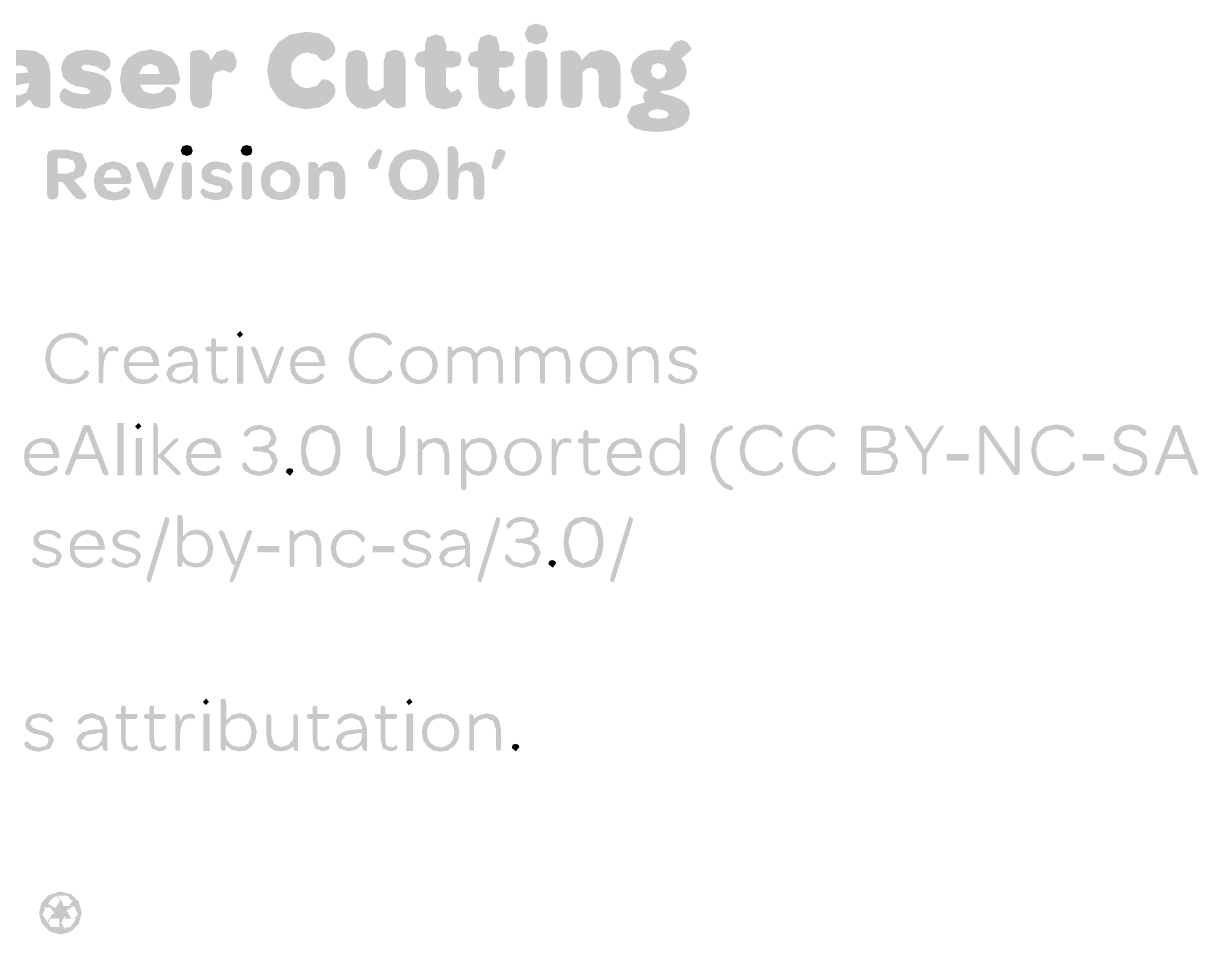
# Model space of a CAD drawing. Header units: millimetres. Extents: x 17 to 627, y 20 to 235.
# Drawn here: x 85.1 to 150.1, y 184.3 to 234.7 of the extents above; entities that cross this region are included whole.
import ezdxf

# ---------------------------------------------------------------- set-up
doc = ezdxf.new("R2010")
doc.units = ezdxf.units.MM
doc.layers.add('H', color=7, linetype='CONTINUOUS', lineweight=5)

msp = doc.modelspace()

# ---------------------------------------------------------------- hatches: boundary and pattern name
at = {"layer": 'H', "linetype": 'CONTINUOUS'}
for points in [[(113.489, 233.521), (113.012, 233.68), (112.818, 234.103), (113.012, 234.527), (113.453, 234.685), (113.965, 234.527), (114.124, 234.103), (113.965, 233.68), (113.489, 233.521), (113.489, 233.521)], [(100.736, 229.941), (99.854, 230.099), (99.201, 230.54), (98.743, 231.228), (98.584, 232.11), (98.743, 232.957), (99.201, 233.645), (99.854, 234.068), (100.753, 234.227), (101.494, 234.139), (102.006, 233.874), (102.27, 233.557), (102.376, 233.221), (102.235, 232.904), (102.006, 232.71), (101.759, 232.604), (101.635, 232.604), (101.318, 232.957), (100.806, 233.08), (100.471, 233.01), (100.171, 232.798), (99.96, 232.498), (99.907, 232.11), (99.96, 231.687), (100.171, 231.387), (100.471, 231.175), (100.806, 231.105), (101.335, 231.228), (101.635, 231.599), (101.759, 231.599), (102.023, 231.528), (102.27, 231.316), (102.376, 230.999), (102.288, 230.646), (102.006, 230.311), (101.494, 230.046), (100.736, 229.941), (100.736, 229.941)], [(107.227, 232.251), (106.892, 232.357), (106.751, 232.675), (106.751, 232.745), (106.892, 233.063), (107.227, 233.168), (107.315, 233.168), (107.315, 233.486), (107.438, 233.909), (107.862, 234.068), (107.968, 234.068), (108.338, 233.945), (108.497, 233.486), (108.497, 233.168), (108.867, 233.168), (109.238, 233.063), (109.343, 232.745), (109.22, 232.357), (108.85, 232.251), (108.479, 232.251), (108.479, 231.211), (108.744, 230.893), (108.955, 230.946), (109.114, 231.087), (109.238, 230.981), (109.326, 230.84), (109.379, 230.628), (109.114, 230.135), (108.426, 229.941), (107.915, 230.029), (107.58, 230.24), (107.386, 230.576), (107.315, 231.087), (107.315, 232.251), (107.227, 232.251)], [(110.155, 232.251), (109.82, 232.357), (109.679, 232.675), (109.679, 232.745), (109.82, 233.063), (110.155, 233.168), (110.243, 233.168), (110.243, 233.486), (110.367, 233.909), (110.79, 234.068), (110.896, 234.068), (111.266, 233.945), (111.425, 233.486), (111.425, 233.168), (111.795, 233.168), (112.166, 233.063), (112.272, 232.745), (112.148, 232.357), (111.778, 232.251), (111.407, 232.251), (111.407, 231.211), (111.672, 230.893), (111.883, 230.946), (112.042, 231.087), (112.166, 230.981), (112.254, 230.84), (112.307, 230.628), (112.042, 230.135), (111.354, 229.941), (110.843, 230.029), (110.508, 230.24), (110.314, 230.576), (110.243, 231.087), (110.243, 232.251), (110.155, 232.251)], [(91.775, 230.928), (92.251, 230.787), (92.728, 230.893), (93.028, 231.193), (93.098, 231.193), (93.31, 231.105), (93.504, 230.946), (93.574, 230.681), (93.504, 230.399), (93.239, 230.152), (92.198, 229.941), (91.458, 230.046), (90.911, 230.364), (90.558, 230.893), (90.452, 231.581), (90.558, 232.251), (90.911, 232.78), (91.458, 233.116), (92.128, 233.257), (92.781, 233.116), (93.31, 232.798), (93.627, 232.304), (93.768, 231.687), (93.768, 231.616), (93.715, 231.369), (93.521, 231.299), (91.546, 231.299), (91.511, 231.898), (92.657, 231.898), (92.516, 232.304), (92.128, 232.463), (91.705, 232.304), (91.511, 231.898), (91.546, 231.299), (91.775, 230.928), (91.775, 230.928)], [(95.479, 232.639), (95.779, 233.098), (96.255, 233.257), (96.732, 233.063), (96.908, 232.586), (96.855, 232.269), (96.732, 232.093), (96.591, 231.987), (96.52, 231.951), (96.326, 232.057), (96.097, 232.11), (95.673, 231.934), (95.532, 231.352), (95.532, 230.576), (95.373, 230.135), (95.003, 229.993), (94.88, 229.993), (94.474, 230.135), (94.315, 230.576), (94.315, 233.063), (94.456, 233.168), (94.791, 233.221), (95.003, 233.204), (95.197, 233.098), (95.373, 232.939), (95.479, 232.639), (95.479, 232.639)], [(120.915, 233.38), (121.162, 233.662), (121.479, 233.768), (121.744, 233.698), (121.92, 233.504), (122.026, 233.345), (122.061, 233.239), (121.497, 232.763), (121.708, 232.445), (121.797, 232.057), (121.691, 231.599), (121.391, 231.263), (120.915, 231.017), (120.315, 230.946), (120.227, 231.599), (120.544, 231.74), (120.685, 232.075), (120.544, 232.392), (120.227, 232.498), (119.909, 232.392), (119.803, 232.075), (119.909, 231.74), (120.227, 231.599), (120.315, 230.946), (120.368, 230.858), (120.527, 230.787), (120.756, 230.734), (121.073, 230.646), (121.391, 230.523), (121.691, 230.329), (121.902, 230.064), (121.973, 229.729), (121.867, 229.306), (121.532, 228.988), (120.968, 228.776), (120.227, 228.688), (119.433, 228.741), (118.904, 228.9), (118.586, 229.2), (118.48, 229.588), (118.745, 230.099), (119.468, 230.329), (119.786, 229.852), (119.645, 229.676), (119.786, 229.482), (120.227, 229.411), (120.685, 229.482), (120.809, 229.676), (120.632, 229.852), (120.174, 229.958), (119.786, 229.852), (119.468, 230.329), (119.362, 230.628), (119.433, 230.858), (119.627, 231.017), (118.939, 231.387), (118.692, 232.057), (118.798, 232.533), (119.151, 232.904), (119.627, 233.168), (120.227, 233.239), (120.544, 233.221), (120.809, 233.168), (120.915, 233.38)], [(84.914, 232.375), (84.649, 232.339), (84.473, 232.234), (84.367, 232.11), (84.279, 231.969), (84.155, 231.951), (83.891, 232.004), (83.591, 232.128), (83.467, 232.445), (83.573, 232.798), (83.838, 233.027), (84.314, 233.186), (85.002, 233.239), (85.743, 233.168), (86.219, 232.922), (86.501, 232.498), (86.607, 231.916), (86.607, 230.117), (86.448, 230.011), (86.131, 229.993), (85.707, 230.117), (85.443, 230.487), (85.266, 230.858), (85.425, 231.263), (85.425, 231.369), (85.266, 231.369), (84.702, 231.263), (84.526, 231.017), (84.596, 230.787), (84.861, 230.699), (85.266, 230.858), (85.443, 230.487), (85.019, 230.117), (84.384, 229.958), (83.961, 230.046), (83.644, 230.223), (83.432, 230.523), (83.361, 230.893), (83.467, 231.369), (83.802, 231.704), (84.42, 231.898), (85.284, 231.969), (85.39, 231.969), (85.266, 232.269), (84.914, 232.375), (84.914, 232.375)], [(88.512, 229.958), (87.877, 230.011), (87.454, 230.17), (87.189, 230.382), (87.101, 230.664), (87.154, 230.875), (87.26, 231.017), (87.365, 231.122), (87.842, 230.875), (88.424, 230.77), (88.724, 230.805), (88.829, 230.928), (88.671, 231.087), (88.3, 231.175), (87.948, 231.246), (87.612, 231.405), (87.313, 231.704), (87.189, 232.181), (87.295, 232.604), (87.559, 232.939), (88, 233.151), (88.583, 233.239), (89.165, 233.186), (89.588, 233.045), (89.853, 232.816), (89.941, 232.516), (89.888, 232.304), (89.782, 232.145), (89.641, 232.075), (89.588, 232.022), (89.165, 232.304), (88.671, 232.41), (88.406, 232.392), (88.3, 232.251), (88.459, 232.093), (88.847, 232.022), (89.2, 231.934), (89.57, 231.775), (89.888, 231.493), (89.994, 231.034), (89.905, 230.593), (89.623, 230.24), (88.512, 229.958), (88.512, 229.958)], [(105.075, 230.523), (104.669, 230.135), (104.034, 229.941), (103.54, 230.046), (103.188, 230.346), (102.976, 230.734), (102.923, 231.193), (102.923, 232.622), (103.082, 233.098), (103.487, 233.221), (103.593, 233.221), (103.981, 233.098), (104.14, 232.622), (104.14, 231.405), (104.246, 231.087), (104.563, 230.946), (104.828, 230.999), (105.04, 231.193), (105.04, 232.622), (105.181, 233.098), (105.569, 233.221), (105.71, 233.221), (106.098, 233.098), (106.257, 232.622), (106.257, 230.152), (106.204, 230.099), (106.098, 230.046), (105.974, 230.029), (105.78, 229.993), (105.569, 230.029), (105.392, 230.135), (105.198, 230.293), (105.075, 230.523), (105.075, 230.523)], [(113.012, 230.117), (112.871, 230.593), (112.871, 232.622), (113.012, 233.08), (113.4, 233.204), (113.542, 233.204), (113.93, 233.08), (114.088, 232.622), (114.088, 230.593), (113.93, 230.135), (113.559, 230.011), (113.436, 230.011), (113.012, 230.117), (113.012, 230.117)], [(115.976, 232.657), (116.399, 233.08), (117.034, 233.239), (117.546, 233.133), (117.881, 232.869), (118.092, 232.463), (118.145, 231.987), (118.145, 230.593), (117.987, 230.135), (117.598, 230.011), (117.493, 230.011), (117.087, 230.117), (116.928, 230.593), (116.928, 231.775), (116.822, 232.128), (116.505, 232.251), (116.24, 232.181), (116.029, 231.987), (116.029, 230.593), (115.905, 230.117), (115.499, 230.011), (115.376, 230.011), (114.97, 230.117), (114.812, 230.593), (114.812, 233.08), (114.97, 233.151), (115.288, 233.204), (115.499, 233.186), (115.711, 233.098), (115.87, 232.922), (115.976, 232.657), (115.976, 232.657)], [(88.635, 225.16), (88.547, 225.055), (88.441, 224.966), (88.265, 224.949), (88.053, 225.002), (87.859, 225.178), (87.277, 225.919), (87.048, 225.919), (87.013, 226.378), (87.489, 226.378), (87.895, 226.501), (88, 226.801), (87.859, 227.118), (87.489, 227.224), (87.013, 227.224), (87.013, 226.378), (87.048, 225.919), (87.048, 225.213), (86.96, 225.019), (86.748, 224.949), (86.678, 224.949), (86.483, 225.019), (86.413, 225.284), (86.413, 227.348), (86.483, 227.595), (86.748, 227.7), (87.542, 227.7), (88.371, 227.489), (88.635, 226.854), (88.441, 226.289), (87.912, 226.025), (88.635, 225.16)], [(94.156, 227.365), (93.909, 227.436), (93.804, 227.648), (93.909, 227.894), (94.156, 227.965), (94.386, 227.894), (94.474, 227.648), (94.386, 227.436), (94.156, 227.365), (94.156, 227.365)], [(97.455, 227.365), (97.226, 227.436), (97.12, 227.648), (97.226, 227.894), (97.455, 227.965), (97.702, 227.894), (97.772, 227.648), (97.702, 227.436), (97.455, 227.365), (97.455, 227.365)], [(104.211, 226.677), (104.158, 226.889), (104.193, 227.065), (104.299, 227.224), (104.634, 227.683), (104.74, 227.736), (104.846, 227.736), (104.934, 227.648), (104.934, 227.542), (104.74, 226.889), (104.722, 226.783), (104.669, 226.695), (104.581, 226.642), (104.475, 226.624), (104.405, 226.624), (104.211, 226.677), (104.211, 226.677)], [(106.68, 224.913), (106.68, 225.443), (107.033, 225.513), (107.262, 225.672), (107.421, 225.972), (107.474, 226.307), (107.421, 226.677), (107.262, 226.942), (107.033, 227.136), (106.68, 227.189), (106.363, 227.136), (106.133, 226.942), (105.974, 226.677), (105.922, 226.307), (105.974, 225.972), (106.133, 225.707), (106.363, 225.513), (106.68, 225.443), (106.68, 224.913), (106.133, 224.984), (105.675, 225.284), (105.392, 225.76), (105.287, 226.307), (105.392, 226.889), (105.675, 227.348), (106.133, 227.63), (106.68, 227.736), (107.262, 227.63), (107.721, 227.348), (108.003, 226.889), (108.109, 226.307), (108.003, 225.76), (107.721, 225.302), (107.262, 225.019), (106.68, 224.913), (106.68, 224.913)], [(109.414, 226.942), (109.837, 227.048), (110.173, 226.995), (110.419, 226.818), (110.543, 226.519), (110.596, 226.201), (110.596, 225.231), (110.525, 224.984), (110.331, 224.931), (110.067, 224.984), (109.996, 225.231), (109.996, 226.095), (109.89, 226.448), (109.626, 226.572), (109.273, 226.448), (109.167, 226.078), (109.167, 225.231), (109.097, 224.984), (108.903, 224.931), (108.832, 224.931), (108.638, 224.984), (108.567, 225.231), (108.567, 227.824), (108.638, 227.877), (108.797, 227.894), (108.938, 227.877), (109.044, 227.789), (109.114, 227.665), (109.167, 227.418), (109.167, 226.677), (109.414, 226.942), (109.414, 226.942)], [(111.196, 226.607), (111.09, 226.642), (111.002, 226.695), (111.002, 226.801), (111.196, 227.489), (111.213, 227.595), (111.266, 227.665), (111.354, 227.718), (111.478, 227.753), (111.725, 227.665), (111.778, 227.489), (111.637, 227.136), (111.301, 226.66), (111.196, 226.607), (111.196, 226.607)], [(89.747, 225.478), (90.135, 225.337), (90.505, 225.425), (90.717, 225.637), (90.858, 225.601), (90.964, 225.531), (91.017, 225.372), (90.964, 225.213), (90.77, 225.055), (90.488, 224.949), (90.117, 224.896), (89.658, 224.966), (89.288, 225.178), (89.076, 225.531), (89.006, 225.972), (89.076, 226.395), (89.288, 226.748), (89.641, 226.977), (90.082, 227.065), (90.488, 226.977), (90.823, 226.766), (91.034, 226.448), (91.087, 226.025), (91.07, 225.866), (90.964, 225.813), (89.535, 225.813), (89.535, 226.166), (90.54, 226.166), (90.399, 226.536), (90.064, 226.66), (89.711, 226.536), (89.535, 226.166), (89.535, 225.813), (89.747, 225.478), (89.747, 225.478)], [(92.375, 225.496), (92.816, 226.73), (92.957, 226.977), (93.133, 227.048), (93.274, 227.03), (93.38, 226.977), (93.451, 226.924), (92.71, 225.09), (92.587, 224.966), (92.393, 224.931), (92.181, 224.966), (92.057, 225.09), (91.317, 226.871), (91.387, 226.977), (91.493, 227.03), (91.634, 227.048), (91.81, 226.977), (91.969, 226.73), (92.375, 225.496)], [(93.909, 224.984), (93.857, 225.213), (93.857, 226.748), (93.909, 226.96), (94.121, 227.048), (94.368, 226.96), (94.439, 226.748), (94.439, 225.213), (94.368, 225.002), (94.174, 224.931), (93.909, 224.984), (93.909, 224.984)], [(95.762, 224.896), (95.109, 225.055), (94.897, 225.337), (94.915, 225.443), (94.968, 225.531), (95.021, 225.584), (95.338, 225.39), (95.744, 225.319), (96.008, 225.372), (96.114, 225.531), (96.079, 225.601), (96.008, 225.69), (95.85, 225.707), (95.656, 225.76), (95.426, 225.813), (95.179, 225.919), (95.003, 226.113), (94.95, 226.395), (95.003, 226.66), (95.179, 226.871), (95.444, 227.013), (95.797, 227.065), (96.432, 226.924), (96.643, 226.607), (96.608, 226.501), (96.538, 226.43), (96.485, 226.378), (96.185, 226.554), (95.85, 226.642), (95.585, 226.589), (95.479, 226.43), (95.532, 226.342), (95.603, 226.289), (95.744, 226.236), (95.92, 226.219), (96.167, 226.131), (96.432, 226.025), (96.608, 225.866), (96.696, 225.584), (96.449, 225.072), (95.762, 224.896), (95.762, 224.896)], [(97.226, 224.984), (97.173, 225.213), (97.173, 226.748), (97.226, 226.96), (97.437, 227.048), (97.667, 226.96), (97.755, 226.748), (97.755, 225.213), (97.667, 225.002), (97.49, 224.931), (97.226, 224.984), (97.226, 224.984)], [(99.307, 224.913), (99.307, 225.354), (99.554, 225.407), (99.73, 225.548), (99.871, 225.725), (99.889, 225.989), (99.871, 226.236), (99.73, 226.413), (99.554, 226.554), (99.307, 226.607), (99.095, 226.554), (98.919, 226.413), (98.778, 226.236), (98.76, 225.989), (98.778, 225.725), (98.919, 225.548), (99.095, 225.407), (99.307, 225.354), (99.307, 224.913), (98.866, 224.984), (98.513, 225.196), (98.302, 225.548), (98.231, 225.989), (98.302, 226.413), (98.513, 226.766), (98.884, 226.995), (99.342, 227.083), (99.783, 226.995), (100.136, 226.766), (100.348, 226.413), (100.418, 225.989), (100.348, 225.548), (100.136, 225.196), (99.766, 224.984), (99.307, 224.913), (99.307, 224.913)], [(101.441, 226.695), (101.741, 226.96), (102.129, 227.065), (102.482, 227.013), (102.711, 226.818), (102.852, 226.554), (102.905, 226.219), (102.905, 225.213), (102.817, 225.002), (102.641, 224.949), (102.376, 225.002), (102.288, 225.213), (102.288, 226.131), (102.217, 226.448), (101.918, 226.554), (101.653, 226.501), (101.477, 226.289), (101.477, 225.213), (101.388, 225.002), (101.212, 224.949), (101.124, 224.949), (100.947, 225.002), (100.859, 225.213), (100.859, 226.977), (100.947, 227.013), (101.106, 227.03), (101.212, 227.03), (101.318, 226.977), (101.388, 226.871), (101.441, 226.695), (101.441, 226.695)], [(97.067, 217.311), (96.908, 217.488), (97.102, 217.682), (97.261, 217.488), (97.067, 217.311), (97.067, 217.311)], [(87.648, 214.736), (87.118, 214.842), (86.678, 215.124), (86.413, 215.583), (86.307, 216.165), (86.413, 216.747), (86.695, 217.188), (87.118, 217.488), (87.683, 217.593), (88.106, 217.54), (88.441, 217.382), (88.635, 217.188), (88.706, 217.029), (88.688, 216.958), (88.6, 216.905), (88.53, 216.87), (88.371, 217.064), (88.159, 217.223), (87.912, 217.293), (87.683, 217.329), (87.224, 217.241), (86.907, 217.011), (86.678, 216.641), (86.589, 216.165), (86.678, 215.688), (86.907, 215.318), (87.26, 215.071), (87.683, 215), (87.965, 215.018), (88.23, 215.124), (88.424, 215.318), (88.547, 215.53), (88.653, 215.494), (88.706, 215.441), (88.741, 215.371), (88.688, 215.177), (88.477, 215), (88.124, 214.806), (87.648, 214.736), (87.648, 214.736)], [(95.285, 216.553), (95.197, 216.606), (95.179, 216.676), (95.197, 216.782), (95.285, 216.817), (95.497, 216.817), (95.497, 217.152), (95.515, 217.258), (95.603, 217.293), (95.726, 217.258), (95.762, 217.152), (95.762, 216.817), (96.291, 216.817), (96.397, 216.782), (96.414, 216.711), (96.397, 216.606), (96.291, 216.553), (95.762, 216.553), (95.762, 215.406), (95.814, 215.089), (96.044, 214.983), (96.238, 215.018), (96.361, 215.124), (96.449, 214.983), (96.344, 214.824), (96.044, 214.753), (95.62, 214.912), (95.497, 215.388), (95.497, 216.553), (95.285, 216.553)], [(104.44, 214.736), (103.911, 214.842), (103.452, 215.124), (103.188, 215.583), (103.082, 216.165), (103.188, 216.747), (103.487, 217.188), (103.911, 217.488), (104.458, 217.593), (104.881, 217.54), (105.234, 217.382), (105.41, 217.188), (105.498, 217.029), (105.463, 216.958), (105.392, 216.905), (105.304, 216.87), (105.145, 217.064), (104.934, 217.223), (104.704, 217.293), (104.458, 217.329), (104.017, 217.241), (103.699, 217.011), (103.452, 216.641), (103.382, 216.165), (103.452, 215.688), (103.699, 215.318), (104.034, 215.071), (104.458, 215), (104.757, 215.018), (105.022, 215.124), (105.198, 215.318), (105.339, 215.53), (105.445, 215.494), (105.498, 215.441), (105.516, 215.371), (105.463, 215.177), (105.251, 215), (104.916, 214.806), (104.44, 214.736), (104.44, 214.736)], [(90.064, 216.853), (90.311, 216.8), (90.382, 216.658), (90.329, 216.535), (90.205, 216.588), (90.047, 216.588), (89.835, 216.535), (89.676, 216.341), (89.588, 216.059), (89.535, 215.706), (89.535, 214.912), (89.517, 214.806), (89.429, 214.789), (89.306, 214.806), (89.27, 214.912), (89.27, 216.8), (89.376, 216.817), (89.482, 216.764), (89.535, 216.553), (89.535, 216.429), (89.747, 216.747), (90.064, 216.853), (90.064, 216.853)], [(91.017, 215.424), (91.175, 215.212), (91.405, 215.053), (91.705, 215), (91.969, 215.018), (92.146, 215.106), (92.287, 215.212), (92.393, 215.336), (92.463, 215.318), (92.516, 215.265), (92.551, 215.177), (92.498, 215.053), (92.34, 214.912), (92.075, 214.789), (91.705, 214.736), (91.281, 214.806), (90.964, 215.018), (90.717, 215.371), (90.664, 215.794), (90.717, 216.218), (90.928, 216.553), (91.281, 216.764), (91.669, 216.853), (92.075, 216.8), (92.357, 216.588), (92.551, 216.27), (92.622, 215.847), (92.604, 215.741), (92.498, 215.741), (90.928, 215.741), (90.928, 215.953), (92.304, 215.953), (92.128, 216.447), (91.669, 216.606), (91.405, 216.553), (91.193, 216.429), (91.034, 216.218), (90.928, 215.953), (90.928, 215.741), (91.017, 215.424), (91.017, 215.424)], [(94.474, 216.076), (94.315, 216.464), (93.892, 216.606), (93.486, 216.5), (93.257, 216.235), (93.169, 216.253), (93.116, 216.306), (93.098, 216.394), (93.151, 216.517), (93.31, 216.676), (93.574, 216.817), (93.909, 216.87), (94.527, 216.658), (94.738, 216.076), (94.738, 214.806), (94.65, 214.771), (94.527, 214.824), (94.474, 215.036), (94.474, 215.124), (94.156, 214.859), (94.015, 215.018), (94.262, 215.142), (94.421, 215.336), (94.474, 215.6), (94.474, 215.777), (94.333, 215.777), (93.574, 215.653), (93.31, 215.3), (93.416, 215.071), (93.733, 214.965), (94.015, 215.018), (94.156, 214.859), (93.733, 214.753), (93.204, 214.912), (93.01, 215.3), (93.116, 215.618), (93.363, 215.812), (93.804, 215.935), (94.421, 215.988), (94.474, 215.988), (94.474, 216.076)], [(96.926, 214.771), (97.278, 214.771), (97.278, 216.835), (96.926, 216.835), (96.926, 214.771)], [(98.619, 215.036), (99.219, 216.623), (99.325, 216.782), (99.43, 216.835), (99.536, 216.782), (98.831, 214.877), (98.778, 214.789), (98.619, 214.771), (98.478, 214.789), (98.425, 214.877), (97.684, 216.747), (97.825, 216.835), (97.931, 216.782), (98.037, 216.623), (98.619, 215.036)], [(100.189, 215.424), (100.348, 215.212), (100.595, 215.053), (100.877, 215), (101.141, 215.018), (101.335, 215.106), (101.459, 215.212), (101.565, 215.336), (101.653, 215.318), (101.706, 215.265), (101.723, 215.177), (101.671, 215.053), (101.512, 214.912), (101.247, 214.789), (100.877, 214.736), (100.453, 214.806), (100.136, 215.018), (99.907, 215.371), (99.854, 215.794), (99.907, 216.218), (100.118, 216.553), (100.453, 216.764), (100.859, 216.853), (101.247, 216.8), (101.547, 216.588), (101.723, 216.27), (101.812, 215.847), (101.776, 215.741), (101.671, 215.741), (100.118, 215.741), (100.118, 215.953), (101.494, 215.953), (101.3, 216.447), (100.859, 216.606), (100.595, 216.553), (100.383, 216.429), (100.224, 216.218), (100.118, 215.953), (100.118, 215.741), (100.189, 215.424), (100.189, 215.424)], [(106.98, 214.736), (106.574, 214.806), (106.239, 215.053), (106.027, 215.388), (105.939, 215.812), (106.027, 216.218), (106.239, 216.553), (106.574, 216.764), (106.68, 216.553), (106.451, 216.394), (106.292, 216.129), (106.239, 215.812), (106.292, 215.477), (106.451, 215.212), (106.68, 215.053), (106.98, 214.965), (107.297, 215.053), (107.527, 215.212), (107.685, 215.477), (107.738, 215.794), (107.685, 216.129), (107.527, 216.376), (107.297, 216.553), (106.98, 216.606), (106.68, 216.553), (106.574, 216.764), (106.98, 216.853), (107.386, 216.764), (107.738, 216.553), (107.95, 216.218), (108.038, 215.794), (107.95, 215.371), (107.738, 215.053), (107.386, 214.806), (106.98, 214.736), (106.98, 214.736)], [(109.097, 216.747), (109.467, 216.853), (109.89, 216.747), (110.155, 216.429), (110.419, 216.729), (110.86, 216.853), (111.443, 216.641), (111.637, 216.006), (111.637, 214.895), (111.601, 214.789), (111.495, 214.771), (111.39, 214.789), (111.372, 214.895), (111.372, 215.988), (111.231, 216.464), (110.843, 216.588), (110.49, 216.482), (110.225, 216.2), (110.225, 214.895), (110.208, 214.789), (110.12, 214.771), (109.996, 214.789), (109.961, 214.895), (109.961, 215.988), (109.837, 216.429), (109.432, 216.588), (109.097, 216.482), (108.832, 216.2), (108.832, 214.895), (108.797, 214.789), (108.726, 214.771), (108.585, 214.789), (108.567, 214.895), (108.567, 216.8), (108.673, 216.835), (108.779, 216.782), (108.832, 216.57), (109.097, 216.747), (109.097, 216.747)], [(112.818, 216.747), (113.189, 216.853), (113.612, 216.747), (113.877, 216.429), (114.141, 216.729), (114.582, 216.853), (115.164, 216.641), (115.358, 216.006), (115.358, 214.895), (115.323, 214.789), (115.217, 214.771), (115.111, 214.789), (115.094, 214.895), (115.094, 215.988), (114.953, 216.464), (114.565, 216.588), (114.212, 216.482), (113.947, 216.2), (113.947, 214.895), (113.93, 214.789), (113.841, 214.771), (113.718, 214.789), (113.683, 214.895), (113.683, 215.988), (113.559, 216.429), (113.153, 216.588), (112.818, 216.482), (112.554, 216.2), (112.554, 214.895), (112.518, 214.789), (112.448, 214.771), (112.307, 214.789), (112.289, 214.895), (112.289, 216.8), (112.395, 216.835), (112.501, 216.782), (112.554, 216.57), (112.818, 216.747), (112.818, 216.747)], [(116.911, 214.736), (116.505, 214.806), (116.17, 215.053), (115.958, 215.388), (115.87, 215.812), (115.958, 216.218), (116.17, 216.553), (116.505, 216.764), (116.611, 216.553), (116.381, 216.394), (116.223, 216.129), (116.17, 215.812), (116.223, 215.477), (116.381, 215.212), (116.611, 215.053), (116.911, 214.965), (117.228, 215.053), (117.457, 215.212), (117.616, 215.477), (117.669, 215.794), (117.616, 216.129), (117.457, 216.376), (117.228, 216.553), (116.911, 216.606), (116.611, 216.553), (116.505, 216.764), (116.911, 216.853), (117.334, 216.764), (117.669, 216.553), (117.881, 216.218), (117.969, 215.794), (117.881, 215.371), (117.669, 215.053), (117.334, 214.806), (116.911, 214.736), (116.911, 214.736)], [(119.027, 216.747), (119.451, 216.853), (119.803, 216.8), (120.068, 216.606), (120.191, 216.323), (120.244, 215.971), (120.244, 214.912), (120.227, 214.806), (120.138, 214.789), (120.015, 214.806), (119.98, 214.912), (119.98, 215.953), (119.821, 216.429), (119.433, 216.606), (119.027, 216.482), (118.763, 216.165), (118.763, 214.912), (118.745, 214.806), (118.657, 214.789), (118.533, 214.806), (118.498, 214.912), (118.498, 216.8), (118.586, 216.817), (118.71, 216.764), (118.763, 216.553), (119.027, 216.747), (119.027, 216.747)], [(121.567, 214.736), (121.232, 214.789), (120.968, 214.895), (120.809, 215.018), (120.756, 215.159), (120.773, 215.23), (120.826, 215.283), (120.915, 215.318), (121.179, 215.071), (121.603, 214.965), (121.973, 215.071), (122.096, 215.318), (122.079, 215.477), (121.973, 215.547), (121.779, 215.635), (121.514, 215.688), (121.285, 215.741), (121.038, 215.847), (120.879, 216.006), (120.809, 216.235), (120.862, 216.5), (121.02, 216.694), (121.285, 216.817), (121.567, 216.853), (121.92, 216.817), (122.149, 216.711), (122.29, 216.606), (122.343, 216.482), (122.308, 216.394), (122.202, 216.341), (121.938, 216.553), (121.567, 216.641), (121.197, 216.535), (121.073, 216.288), (121.232, 216.059), (121.655, 215.918), (121.885, 215.865), (122.132, 215.759), (122.308, 215.6), (122.396, 215.371), (122.185, 214.912), (121.567, 214.736), (121.567, 214.736)], [(88.036, 210.608), (88.124, 210.855), (89.094, 210.855), (88.618, 212.143), (88.124, 210.855), (88.036, 210.608), (87.718, 209.815), (87.665, 209.744), (87.559, 209.691), (87.454, 209.744), (87.401, 209.797), (88.406, 212.39), (88.459, 212.46), (88.618, 212.496), (88.777, 212.46), (88.829, 212.39), (89.835, 209.797), (89.782, 209.744), (89.676, 209.691), (89.57, 209.744), (89.5, 209.815), (89.2, 210.608), (88.036, 210.608)], [(90.311, 209.691), (90.664, 209.691), (90.664, 212.602), (90.311, 212.602), (90.311, 209.691)], [(91.44, 212.231), (91.281, 212.408), (91.475, 212.602), (91.634, 212.408), (91.44, 212.231), (91.44, 212.231)], [(92.551, 209.815), (92.534, 209.744), (92.445, 209.709), (92.322, 209.744), (92.287, 209.815), (92.287, 212.566), (92.393, 212.602), (92.498, 212.549), (92.551, 212.337), (92.551, 210.802), (93.38, 211.649), (93.486, 211.72), (93.557, 211.755), (93.645, 211.72), (93.698, 211.649), (92.869, 210.802), (93.821, 209.85), (93.804, 209.762), (93.751, 209.709), (93.61, 209.709), (93.504, 209.815), (92.551, 210.749), (92.551, 209.815)], [(98.637, 211.173), (99.025, 210.908), (99.183, 210.485), (98.919, 209.868), (98.178, 209.656), (97.737, 209.744), (97.437, 209.903), (97.261, 210.079), (97.208, 210.273), (97.226, 210.344), (97.278, 210.397), (97.367, 210.432), (97.684, 210.026), (98.178, 209.903), (98.69, 210.062), (98.901, 210.45), (98.69, 210.908), (98.16, 211.032), (97.913, 211.032), (97.808, 211.067), (97.79, 211.138), (97.808, 211.243), (97.896, 211.279), (98.213, 211.279), (98.654, 211.402), (98.813, 211.773), (98.637, 212.125), (98.178, 212.249), (97.737, 212.143), (97.473, 211.825), (97.367, 211.861), (97.314, 211.914), (97.278, 211.984), (97.367, 212.143), (97.525, 212.302), (97.808, 212.443), (98.178, 212.496), (98.848, 212.302), (99.113, 211.773), (99.007, 211.402), (98.637, 211.173), (98.637, 211.173)], [(101.529, 209.656), (101.088, 209.744), (100.736, 210.009), (100.524, 210.397), (100.453, 210.926), (100.453, 211.226), (100.524, 211.755), (100.736, 212.143), (101.088, 212.408), (101.529, 212.496), (101.529, 212.249), (100.947, 211.984), (100.736, 211.226), (100.736, 210.961), (100.947, 210.185), (101.529, 209.903), (102.147, 210.185), (102.358, 210.961), (102.358, 211.226), (102.147, 211.984), (101.529, 212.249), (101.529, 212.496), (102.006, 212.408), (102.358, 212.143), (102.57, 211.755), (102.641, 211.226), (102.641, 210.961), (102.57, 210.397), (102.358, 210.009), (102.006, 209.744), (101.529, 209.656), (101.529, 209.656)], [(105.145, 209.656), (104.387, 209.938), (104.087, 210.785), (104.087, 212.355), (104.228, 212.478), (104.387, 212.355), (104.387, 210.82), (104.599, 210.132), (105.181, 209.92), (105.763, 210.15), (105.939, 210.82), (105.939, 212.355), (106.08, 212.478), (106.239, 212.355), (106.239, 210.82), (105.974, 209.973), (105.145, 209.656), (105.145, 209.656)], [(121.408, 212.566), (121.514, 212.584), (121.638, 212.531), (121.691, 212.319), (121.691, 209.832), (121.638, 209.726), (121.567, 209.709), (121.461, 209.726), (121.408, 209.832), (121.408, 210.044), (121.197, 210.097), (121.356, 210.308), (121.408, 210.573), (121.408, 211.049), (121.144, 211.42), (120.685, 211.526), (120.403, 211.473), (120.191, 211.314), (120.033, 211.049), (119.997, 210.732), (120.05, 210.397), (120.191, 210.132), (120.403, 209.973), (120.685, 209.92), (120.95, 209.973), (121.197, 210.097), (121.408, 210.044), (121.091, 209.762), (120.668, 209.673), (120.297, 209.726), (119.98, 209.938), (119.786, 210.291), (119.715, 210.714), (119.786, 211.155), (119.98, 211.473), (120.297, 211.72), (120.685, 211.79), (121.144, 211.667), (121.408, 211.42), (121.408, 212.566)], [(126.048, 209.656), (125.518, 209.762), (125.077, 210.044), (124.813, 210.503), (124.707, 211.085), (124.813, 211.667), (125.095, 212.108), (125.518, 212.408), (126.083, 212.513), (126.506, 212.46), (126.841, 212.302), (127.035, 212.108), (127.106, 211.949), (127.088, 211.878), (127, 211.825), (126.929, 211.79), (126.771, 211.984), (126.559, 212.143), (126.312, 212.213), (126.083, 212.249), (125.624, 212.161), (125.307, 211.931), (125.077, 211.561), (124.989, 211.085), (125.077, 210.608), (125.307, 210.238), (125.659, 209.991), (126.083, 209.92), (126.365, 209.938), (126.63, 210.044), (126.824, 210.238), (126.947, 210.45), (127.053, 210.414), (127.106, 210.361), (127.141, 210.291), (127.088, 210.097), (126.877, 209.92), (126.524, 209.726), (126.048, 209.656), (126.048, 209.656)], [(128.958, 209.656), (128.429, 209.762), (127.97, 210.044), (127.706, 210.503), (127.6, 211.085), (127.706, 211.667), (128.005, 212.108), (128.429, 212.408), (128.976, 212.513), (129.399, 212.46), (129.752, 212.302), (129.928, 212.108), (130.016, 211.949), (129.981, 211.878), (129.91, 211.825), (129.822, 211.79), (129.663, 211.984), (129.452, 212.143), (129.223, 212.213), (128.976, 212.249), (128.535, 212.161), (128.217, 211.931), (127.97, 211.561), (127.9, 211.085), (127.97, 210.608), (128.217, 210.238), (128.552, 209.991), (128.976, 209.92), (129.275, 209.938), (129.54, 210.044), (129.716, 210.238), (129.858, 210.45), (129.963, 210.414), (130.016, 210.361), (130.034, 210.291), (129.981, 210.097), (129.769, 209.92), (129.434, 209.726), (128.958, 209.656), (128.958, 209.656)], [(142.169, 209.656), (141.64, 209.762), (141.199, 210.044), (140.935, 210.503), (140.829, 211.085), (140.935, 211.667), (141.217, 212.108), (141.64, 212.408), (142.205, 212.513), (142.628, 212.46), (142.963, 212.302), (143.157, 212.108), (143.228, 211.949), (143.21, 211.878), (143.122, 211.825), (143.051, 211.79), (142.893, 211.984), (142.681, 212.143), (142.434, 212.213), (142.205, 212.249), (141.746, 212.161), (141.429, 211.931), (141.199, 211.561), (141.111, 211.085), (141.199, 210.608), (141.429, 210.238), (141.781, 209.991), (142.205, 209.92), (142.487, 209.938), (142.752, 210.044), (142.946, 210.238), (143.069, 210.45), (143.175, 210.414), (143.228, 210.361), (143.263, 210.291), (143.21, 210.097), (142.998, 209.92), (142.646, 209.726), (142.169, 209.656), (142.169, 209.656)], [(146.315, 209.656), (145.927, 209.726), (145.609, 209.868), (145.397, 210.026), (145.344, 210.203), (145.362, 210.291), (145.415, 210.344), (145.503, 210.361), (145.821, 210.044), (146.315, 209.92), (146.826, 210.044), (147.003, 210.414), (146.932, 210.661), (146.773, 210.785), (146.526, 210.891), (146.244, 210.979), (145.944, 211.049), (145.68, 211.19), (145.468, 211.42), (145.397, 211.737), (145.468, 212.055), (145.662, 212.302), (145.944, 212.46), (146.315, 212.513), (146.72, 212.46), (146.985, 212.319), (147.161, 212.196), (147.214, 212.037), (147.197, 211.949), (147.144, 211.896), (147.055, 211.843), (146.773, 212.143), (146.315, 212.249), (145.874, 212.108), (145.68, 211.773), (145.733, 211.561), (145.874, 211.402), (146.103, 211.314), (146.403, 211.243), (146.72, 211.138), (147.003, 210.996), (147.214, 210.767), (147.267, 210.45), (147.214, 210.132), (147.038, 209.868), (146.72, 209.726), (146.315, 209.656), (146.315, 209.656)], [(148.29, 210.608), (148.361, 210.855), (149.348, 210.855), (148.872, 212.143), (148.361, 210.855), (148.29, 210.608), (147.973, 209.815), (147.92, 209.744), (147.814, 209.691), (147.708, 209.744), (147.655, 209.797), (148.661, 212.39), (148.713, 212.46), (148.872, 212.496), (149.031, 212.46), (149.084, 212.39), (150.089, 209.797), (150.036, 209.744), (149.931, 209.691), (149.825, 209.744), (149.737, 209.815), (149.454, 210.608), (148.29, 210.608)], [(115.87, 211.473), (115.782, 211.526), (115.764, 211.596), (115.782, 211.702), (115.87, 211.737), (116.082, 211.737), (116.082, 212.072), (116.099, 212.178), (116.187, 212.213), (116.311, 212.178), (116.346, 212.072), (116.346, 211.737), (116.875, 211.737), (116.981, 211.702), (116.999, 211.631), (116.981, 211.526), (116.875, 211.473), (116.346, 211.473), (116.346, 210.326), (116.399, 210.009), (116.628, 209.903), (116.822, 209.938), (116.946, 210.044), (117.034, 209.903), (116.928, 209.744), (116.628, 209.673), (116.205, 209.832), (116.082, 210.308), (116.082, 211.473), (115.87, 211.473)], [(124.231, 208.862), (123.86, 209.003), (123.49, 209.374), (123.225, 209.92), (123.084, 210.661), (123.225, 211.402), (123.49, 211.967), (123.86, 212.337), (124.231, 212.46), (124.337, 212.443), (124.354, 212.355), (124.337, 212.249), (123.931, 212.072), (123.649, 211.702), (123.455, 211.226), (123.384, 210.661), (123.455, 210.114), (123.649, 209.638), (123.931, 209.285), (124.337, 209.074), (124.354, 208.968), (124.337, 208.897), (124.231, 208.862), (124.231, 208.862)], [(131.48, 209.744), (131.427, 209.885), (131.427, 212.284), (131.48, 212.39), (131.621, 212.443), (132.486, 212.443), (133.156, 212.266), (133.368, 211.737), (133.262, 211.367), (132.909, 211.12), (132.909, 211.367), (133.068, 211.737), (132.944, 212.072), (132.486, 212.178), (131.727, 212.178), (131.727, 211.226), (132.486, 211.226), (132.909, 211.367), (132.909, 211.12), (133.332, 210.891), (133.491, 210.467), (133.262, 209.903), (132.521, 209.726), (132.486, 209.956), (133.05, 210.097), (133.209, 210.485), (133.015, 210.855), (132.521, 210.961), (131.727, 210.961), (131.727, 209.956), (132.486, 209.956), (132.521, 209.726), (131.621, 209.726), (131.48, 209.744), (131.48, 209.744)], [(135.061, 209.815), (134.955, 209.709), (134.796, 209.815), (134.796, 210.855), (133.826, 212.355), (133.897, 212.46), (133.985, 212.46), (134.144, 212.39), (134.938, 211.12), (135.731, 212.355), (135.89, 212.46), (135.961, 212.46), (136.013, 212.408), (135.061, 210.855), (135.061, 209.815)], [(137.971, 209.815), (137.971, 212.284), (138.024, 212.408), (138.13, 212.46), (138.201, 212.46), (138.342, 212.443), (138.412, 212.337), (139.929, 210.167), (139.929, 212.337), (140.035, 212.46), (140.194, 212.337), (140.194, 209.903), (140.141, 209.762), (140.035, 209.709), (139.894, 209.709), (139.823, 209.815), (138.254, 212.09), (138.254, 209.815), (138.13, 209.709), (137.971, 209.815), (137.971, 209.815)], [(85.496, 210.344), (85.654, 210.132), (85.884, 209.973), (86.184, 209.92), (86.448, 209.938), (86.625, 210.026), (86.766, 210.132), (86.872, 210.256), (86.942, 210.238), (86.995, 210.185), (87.03, 210.097), (86.977, 209.973), (86.819, 209.832), (86.554, 209.709), (86.184, 209.656), (85.76, 209.726), (85.443, 209.938), (85.196, 210.291), (85.143, 210.714), (85.196, 211.138), (85.408, 211.473), (85.76, 211.684), (86.148, 211.773), (86.554, 211.72), (86.836, 211.508), (87.03, 211.19), (87.101, 210.767), (87.083, 210.661), (86.977, 210.661), (85.408, 210.661), (85.408, 210.873), (86.783, 210.873), (86.607, 211.367), (86.148, 211.526), (85.884, 211.473), (85.672, 211.349), (85.513, 211.138), (85.408, 210.873), (85.408, 210.661), (85.496, 210.344), (85.496, 210.344)], [(91.317, 209.691), (91.669, 209.691), (91.669, 211.755), (91.317, 211.755), (91.317, 209.691)], [(94.456, 210.344), (94.615, 210.132), (94.844, 209.973), (95.144, 209.92), (95.409, 209.938), (95.585, 210.026), (95.726, 210.132), (95.832, 210.256), (95.903, 210.238), (95.956, 210.185), (95.991, 210.097), (95.938, 209.973), (95.779, 209.832), (95.515, 209.709), (95.144, 209.656), (94.721, 209.726), (94.403, 209.938), (94.156, 210.291), (94.103, 210.714), (94.156, 211.138), (94.368, 211.473), (94.721, 211.684), (95.109, 211.773), (95.515, 211.72), (95.797, 211.508), (95.991, 211.19), (96.061, 210.767), (96.044, 210.661), (95.938, 210.661), (94.368, 210.661), (94.368, 210.873), (95.744, 210.873), (95.568, 211.367), (95.109, 211.526), (94.844, 211.473), (94.633, 211.349), (94.474, 211.138), (94.368, 210.873), (94.368, 210.661), (94.456, 210.344), (94.456, 210.344)], [(107.438, 211.667), (107.862, 211.773), (108.215, 211.72), (108.479, 211.526), (108.603, 211.243), (108.656, 210.891), (108.656, 209.832), (108.638, 209.726), (108.55, 209.709), (108.426, 209.726), (108.391, 209.832), (108.391, 210.873), (108.232, 211.349), (107.844, 211.526), (107.438, 211.402), (107.174, 211.085), (107.174, 209.832), (107.156, 209.726), (107.068, 209.709), (106.945, 209.726), (106.909, 209.832), (106.909, 211.72), (106.998, 211.737), (107.121, 211.684), (107.174, 211.473), (107.438, 211.667), (107.438, 211.667)], [(109.608, 209.021), (109.555, 208.915), (109.467, 208.88), (109.361, 208.915), (109.308, 209.021), (109.308, 211.72), (109.414, 211.737), (109.52, 211.684), (109.573, 211.473), (109.573, 211.402), (109.89, 211.684), (110.349, 211.79), (110.719, 211.72), (111.002, 211.508), (111.213, 211.155), (111.301, 210.732), (111.213, 210.291), (111.037, 209.973), (110.719, 209.726), (110.314, 209.673), (110.084, 209.709), (109.873, 209.779), (109.714, 209.92), (109.82, 210.097), (110.031, 209.973), (110.314, 209.92), (110.613, 209.973), (110.825, 210.132), (110.949, 210.397), (111.002, 210.732), (110.949, 211.049), (110.825, 211.314), (110.578, 211.473), (110.314, 211.526), (109.873, 211.42), (109.573, 211.049), (109.573, 210.573), (109.661, 210.308), (109.82, 210.097), (109.714, 209.92), (109.608, 210.044), (109.608, 209.021)], [(112.73, 209.656), (112.324, 209.726), (111.989, 209.973), (111.778, 210.308), (111.689, 210.732), (111.778, 211.138), (111.989, 211.473), (112.324, 211.684), (112.43, 211.473), (112.201, 211.314), (112.042, 211.049), (111.989, 210.732), (112.042, 210.397), (112.201, 210.132), (112.43, 209.973), (112.73, 209.885), (113.048, 209.973), (113.277, 210.132), (113.436, 210.397), (113.489, 210.714), (113.436, 211.049), (113.277, 211.296), (113.048, 211.473), (112.73, 211.526), (112.43, 211.473), (112.324, 211.684), (112.73, 211.773), (113.153, 211.684), (113.489, 211.473), (113.7, 211.138), (113.788, 210.714), (113.7, 210.291), (113.489, 209.973), (113.153, 209.726), (112.73, 209.656), (112.73, 209.656)], [(115.111, 211.773), (115.358, 211.72), (115.429, 211.578), (115.376, 211.455), (115.253, 211.508), (115.094, 211.508), (114.882, 211.455), (114.723, 211.261), (114.635, 210.979), (114.582, 210.626), (114.582, 209.832), (114.565, 209.726), (114.476, 209.709), (114.353, 209.726), (114.318, 209.832), (114.318, 211.72), (114.423, 211.737), (114.529, 211.684), (114.582, 211.473), (114.582, 211.349), (114.794, 211.667), (115.111, 211.773), (115.111, 211.773)], [(117.704, 210.344), (117.863, 210.132), (118.11, 209.973), (118.392, 209.92), (118.657, 209.938), (118.851, 210.026), (118.974, 210.132), (119.08, 210.256), (119.168, 210.238), (119.221, 210.185), (119.239, 210.097), (119.186, 209.973), (119.027, 209.832), (118.763, 209.709), (118.392, 209.656), (117.969, 209.726), (117.651, 209.938), (117.422, 210.291), (117.369, 210.714), (117.422, 211.138), (117.634, 211.473), (117.969, 211.684), (118.375, 211.773), (118.763, 211.72), (119.063, 211.508), (119.239, 211.19), (119.327, 210.767), (119.292, 210.661), (119.186, 210.661), (117.634, 210.661), (117.634, 210.873), (119.01, 210.873), (118.816, 211.367), (118.375, 211.526), (118.11, 211.473), (117.898, 211.349), (117.74, 211.138), (117.634, 210.873), (117.634, 210.661), (117.704, 210.344), (117.704, 210.344)], [(136.172, 210.52), (137.372, 210.52), (137.372, 210.873), (136.172, 210.873), (136.172, 210.52)], [(143.686, 210.52), (144.886, 210.52), (144.886, 210.873), (143.686, 210.873), (143.686, 210.52)], [(99.624, 209.868), (99.677, 210.044), (99.836, 210.097), (99.995, 210.044), (100.048, 209.92), (99.854, 209.673), (99.624, 209.868), (99.624, 209.868)], [(92.093, 203.782), (91.987, 203.817), (91.934, 203.87), (91.934, 203.976), (91.952, 204.135), (92.957, 207.38), (93.063, 207.38), (93.169, 207.328), (93.169, 207.222), (93.151, 207.063), (92.146, 203.817), (92.093, 203.782), (92.093, 203.782)], [(93.892, 204.752), (93.874, 204.646), (93.786, 204.629), (93.68, 204.646), (93.627, 204.752), (93.627, 207.486), (93.733, 207.504), (93.874, 207.486), (93.927, 207.239), (93.927, 206.322), (94.245, 206.604), (94.668, 206.71), (95.038, 206.64), (95.321, 206.428), (95.532, 206.075), (95.62, 205.652), (95.532, 205.211), (95.356, 204.893), (95.038, 204.646), (94.633, 204.593), (94.633, 204.84), (94.933, 204.893), (95.144, 205.052), (95.268, 205.317), (95.321, 205.652), (95.268, 205.969), (95.144, 206.234), (94.897, 206.393), (94.633, 206.446), (94.192, 206.34), (93.892, 205.969), (93.892, 205.493), (93.98, 205.228), (94.139, 205.017), (94.35, 204.893), (94.633, 204.84), (94.633, 204.593), (94.192, 204.699), (93.892, 204.946), (93.892, 204.752)], [(110.384, 203.782), (110.278, 203.817), (110.225, 203.87), (110.225, 203.976), (110.261, 204.135), (111.266, 207.38), (111.372, 207.38), (111.478, 207.328), (111.478, 207.222), (111.443, 207.063), (110.437, 203.817), (110.384, 203.782), (110.384, 203.782)], [(113.153, 206.093), (113.559, 205.828), (113.718, 205.405), (113.453, 204.788), (112.713, 204.576), (112.254, 204.664), (111.972, 204.823), (111.778, 204.999), (111.725, 205.193), (111.76, 205.264), (111.813, 205.317), (111.883, 205.352), (112.201, 204.946), (112.713, 204.823), (113.206, 204.982), (113.418, 205.37), (113.206, 205.828), (112.677, 205.952), (112.448, 205.952), (112.342, 205.987), (112.307, 206.058), (112.342, 206.163), (112.413, 206.199), (112.73, 206.199), (113.189, 206.322), (113.348, 206.693), (113.153, 207.045), (112.713, 207.169), (112.254, 207.063), (111.989, 206.745), (111.883, 206.781), (111.831, 206.834), (111.813, 206.904), (111.883, 207.063), (112.042, 207.222), (112.342, 207.363), (112.713, 207.416), (113.365, 207.222), (113.63, 206.693), (113.524, 206.322), (113.153, 206.093), (113.153, 206.093)], [(116.064, 204.576), (115.623, 204.664), (115.27, 204.929), (115.058, 205.317), (114.988, 205.846), (114.988, 206.146), (115.058, 206.675), (115.27, 207.063), (115.623, 207.328), (116.064, 207.416), (116.064, 207.169), (115.482, 206.904), (115.27, 206.146), (115.27, 205.881), (115.482, 205.105), (116.064, 204.823), (116.681, 205.105), (116.893, 205.881), (116.893, 206.146), (116.681, 206.904), (116.064, 207.169), (116.064, 207.416), (116.54, 207.328), (116.893, 207.063), (117.105, 206.675), (117.175, 206.146), (117.175, 205.881), (117.105, 205.317), (116.893, 204.929), (116.54, 204.664), (116.064, 204.576), (116.064, 204.576)], [(117.722, 203.782), (117.616, 203.817), (117.563, 203.87), (117.563, 203.976), (117.598, 204.135), (118.604, 207.38), (118.71, 207.38), (118.816, 207.328), (118.816, 207.222), (118.78, 207.063), (117.775, 203.817), (117.722, 203.782), (117.722, 203.782)], [(86.413, 204.576), (86.078, 204.629), (85.813, 204.735), (85.654, 204.858), (85.602, 204.999), (85.619, 205.07), (85.672, 205.123), (85.76, 205.158), (86.025, 204.911), (86.448, 204.805), (86.819, 204.911), (86.942, 205.158), (86.924, 205.317), (86.819, 205.387), (86.625, 205.475), (86.36, 205.528), (86.131, 205.581), (85.884, 205.687), (85.725, 205.846), (85.654, 206.075), (85.707, 206.34), (85.866, 206.534), (86.131, 206.657), (86.413, 206.693), (86.766, 206.657), (86.995, 206.551), (87.136, 206.446), (87.189, 206.322), (87.154, 206.234), (87.048, 206.181), (86.783, 206.393), (86.413, 206.481), (86.043, 206.375), (85.919, 206.128), (86.078, 205.899), (86.501, 205.758), (86.73, 205.705), (86.977, 205.599), (87.154, 205.44), (87.242, 205.211), (87.03, 204.752), (86.413, 204.576), (86.413, 204.576)], [(88, 205.264), (88.159, 205.052), (88.406, 204.893), (88.688, 204.84), (88.953, 204.858), (89.147, 204.946), (89.27, 205.052), (89.376, 205.176), (89.464, 205.158), (89.517, 205.105), (89.535, 205.017), (89.482, 204.893), (89.323, 204.752), (89.059, 204.629), (88.688, 204.576), (88.265, 204.646), (87.948, 204.858), (87.718, 205.211), (87.665, 205.634), (87.718, 206.058), (87.93, 206.393), (88.265, 206.604), (88.671, 206.693), (89.059, 206.64), (89.359, 206.428), (89.535, 206.11), (89.623, 205.687), (89.588, 205.581), (89.482, 205.581), (87.93, 205.581), (87.93, 205.793), (89.306, 205.793), (89.112, 206.287), (88.671, 206.446), (88.406, 206.393), (88.194, 206.269), (88.036, 206.058), (87.93, 205.793), (87.93, 205.581), (88, 205.264), (88, 205.264)], [(90.805, 204.576), (90.452, 204.629), (90.188, 204.735), (90.029, 204.858), (89.976, 204.999), (90.011, 205.07), (90.064, 205.123), (90.135, 205.158), (90.399, 204.911), (90.823, 204.805), (91.193, 204.911), (91.334, 205.158), (91.299, 205.317), (91.193, 205.387), (91.017, 205.475), (90.752, 205.528), (90.505, 205.581), (90.276, 205.687), (90.117, 205.846), (90.029, 206.075), (90.082, 206.34), (90.241, 206.534), (90.505, 206.657), (90.805, 206.693), (91.14, 206.657), (91.387, 206.551), (91.511, 206.446), (91.563, 206.322), (91.546, 206.234), (91.44, 206.181), (91.175, 206.393), (90.805, 206.481), (90.435, 206.375), (90.293, 206.128), (90.452, 205.899), (90.876, 205.758), (91.123, 205.705), (91.352, 205.599), (91.546, 205.44), (91.616, 205.211), (91.405, 204.752), (90.805, 204.576), (90.805, 204.576)], [(96.591, 203.782), (96.502, 203.835), (96.802, 204.735), (96.696, 204.77), (96.608, 204.84), (95.903, 206.587), (96.026, 206.675), (96.132, 206.622), (96.238, 206.481), (96.873, 204.893), (97.437, 206.463), (97.508, 206.622), (97.614, 206.675), (97.719, 206.64), (97.772, 206.587), (96.802, 203.976), (96.696, 203.835), (96.591, 203.782), (96.591, 203.782)], [(100.365, 206.587), (100.789, 206.693), (101.124, 206.64), (101.388, 206.446), (101.529, 206.163), (101.582, 205.811), (101.582, 204.752), (101.547, 204.646), (101.477, 204.629), (101.335, 204.646), (101.318, 204.752), (101.318, 205.793), (101.159, 206.269), (100.753, 206.446), (100.365, 206.322), (100.101, 206.005), (100.101, 204.752), (100.065, 204.646), (99.995, 204.629), (99.854, 204.646), (99.836, 204.752), (99.836, 206.64), (99.907, 206.657), (100.048, 206.604), (100.101, 206.393), (100.365, 206.587), (100.365, 206.587)], [(103.135, 204.576), (102.729, 204.682), (102.394, 204.893), (102.182, 205.228), (102.094, 205.652), (102.182, 206.075), (102.394, 206.393), (102.729, 206.64), (103.135, 206.693), (103.523, 206.64), (103.787, 206.481), (103.946, 206.322), (103.999, 206.128), (103.928, 206.022), (103.823, 206.005), (103.734, 206.181), (103.576, 206.322), (103.399, 206.428), (103.135, 206.446), (102.835, 206.393), (102.605, 206.234), (102.447, 205.969), (102.394, 205.652), (102.447, 205.317), (102.605, 205.07), (102.835, 204.893), (103.135, 204.84), (103.399, 204.858), (103.576, 204.964), (103.734, 205.105), (103.823, 205.281), (103.928, 205.264), (103.981, 205.211), (103.946, 204.964), (103.787, 204.788), (103.523, 204.646), (103.135, 204.576), (103.135, 204.576)], [(106.856, 204.576), (106.521, 204.629), (106.257, 204.735), (106.098, 204.858), (106.045, 204.999), (106.063, 205.07), (106.116, 205.123), (106.204, 205.158), (106.468, 204.911), (106.892, 204.805), (107.262, 204.911), (107.386, 205.158), (107.368, 205.317), (107.262, 205.387), (107.068, 205.475), (106.803, 205.528), (106.574, 205.581), (106.327, 205.687), (106.168, 205.846), (106.098, 206.075), (106.151, 206.34), (106.31, 206.534), (106.574, 206.657), (106.856, 206.693), (107.209, 206.657), (107.438, 206.551), (107.58, 206.446), (107.633, 206.322), (107.597, 206.234), (107.491, 206.181), (107.227, 206.393), (106.856, 206.481), (106.486, 206.375), (106.363, 206.128), (106.521, 205.899), (106.945, 205.758), (107.174, 205.705), (107.421, 205.599), (107.597, 205.44), (107.685, 205.211), (107.474, 204.752), (106.856, 204.576), (106.856, 204.576)], [(109.538, 205.916), (109.379, 206.304), (108.955, 206.446), (108.567, 206.34), (108.32, 206.075), (108.25, 206.093), (108.197, 206.146), (108.162, 206.234), (108.215, 206.357), (108.373, 206.516), (108.638, 206.657), (108.991, 206.71), (109.59, 206.498), (109.802, 205.916), (109.802, 204.646), (109.732, 204.611), (109.59, 204.664), (109.538, 204.876), (109.538, 204.964), (109.22, 204.699), (109.097, 204.858), (109.326, 204.982), (109.485, 205.176), (109.538, 205.44), (109.538, 205.617), (109.414, 205.617), (108.638, 205.493), (108.373, 205.14), (108.479, 204.911), (108.797, 204.805), (109.097, 204.858), (109.22, 204.699), (108.797, 204.593), (108.268, 204.752), (108.091, 205.14), (108.197, 205.458), (108.426, 205.652), (108.885, 205.775), (109.485, 205.828), (109.538, 205.828), (109.538, 205.916)], [(98.055, 205.44), (99.254, 205.44), (99.254, 205.793), (98.055, 205.793), (98.055, 205.44)], [(104.422, 205.44), (105.622, 205.44), (105.622, 205.793), (104.422, 205.793), (104.422, 205.44)], [(114.141, 204.788), (114.194, 204.964), (114.353, 205.017), (114.512, 204.964), (114.565, 204.84), (114.388, 204.593), (114.141, 204.788), (114.141, 204.788)], [(90.293, 196.233), (90.223, 196.286), (90.188, 196.356), (90.223, 196.462), (90.293, 196.497), (90.505, 196.497), (90.505, 196.832), (90.54, 196.938), (90.611, 196.973), (90.752, 196.938), (90.77, 196.832), (90.77, 196.497), (91.299, 196.497), (91.405, 196.462), (91.44, 196.391), (91.405, 196.286), (91.299, 196.233), (90.77, 196.233), (90.77, 195.086), (90.823, 194.769), (91.07, 194.663), (91.246, 194.698), (91.387, 194.804), (91.458, 194.663), (91.352, 194.504), (91.07, 194.433), (90.646, 194.592), (90.505, 195.068), (90.505, 196.233), (90.293, 196.233)], [(91.863, 196.233), (91.793, 196.286), (91.758, 196.356), (91.793, 196.462), (91.863, 196.497), (92.075, 196.497), (92.075, 196.832), (92.11, 196.938), (92.181, 196.973), (92.322, 196.938), (92.34, 196.832), (92.34, 196.497), (92.869, 196.497), (92.975, 196.462), (93.01, 196.391), (92.975, 196.286), (92.869, 196.233), (92.34, 196.233), (92.34, 195.086), (92.393, 194.769), (92.639, 194.663), (92.816, 194.698), (92.957, 194.804), (93.028, 194.663), (92.922, 194.504), (92.639, 194.433), (92.216, 194.592), (92.075, 195.068), (92.075, 196.233), (91.863, 196.233)], [(95.197, 196.991), (95.038, 197.168), (95.215, 197.362), (95.373, 197.168), (95.197, 196.991), (95.197, 196.991)], [(96.291, 194.592), (96.273, 194.486), (96.185, 194.469), (96.079, 194.486), (96.026, 194.592), (96.026, 197.326), (96.132, 197.344), (96.273, 197.326), (96.326, 197.079), (96.326, 196.162), (96.643, 196.444), (97.067, 196.55), (97.437, 196.48), (97.719, 196.268), (97.931, 195.915), (98.019, 195.492), (97.931, 195.051), (97.755, 194.733), (97.437, 194.486), (97.032, 194.433), (97.032, 194.68), (97.331, 194.733), (97.543, 194.892), (97.667, 195.157), (97.719, 195.492), (97.667, 195.809), (97.543, 196.074), (97.296, 196.233), (97.032, 196.286), (96.591, 196.18), (96.291, 195.809), (96.291, 195.333), (96.379, 195.068), (96.538, 194.857), (96.749, 194.733), (97.032, 194.68), (97.032, 194.433), (96.591, 194.539), (96.291, 194.786), (96.291, 194.592)], [(100.894, 196.233), (100.806, 196.286), (100.789, 196.356), (100.806, 196.462), (100.894, 196.497), (101.106, 196.497), (101.106, 196.832), (101.124, 196.938), (101.212, 196.973), (101.335, 196.938), (101.371, 196.832), (101.371, 196.497), (101.9, 196.497), (102.006, 196.462), (102.023, 196.391), (102.006, 196.286), (101.9, 196.233), (101.371, 196.233), (101.371, 195.086), (101.424, 194.769), (101.653, 194.663), (101.847, 194.698), (101.97, 194.804), (102.059, 194.663), (101.953, 194.504), (101.653, 194.433), (101.23, 194.592), (101.106, 195.068), (101.106, 196.233), (100.894, 196.233)], [(104.652, 196.233), (104.563, 196.286), (104.546, 196.356), (104.563, 196.462), (104.652, 196.497), (104.863, 196.497), (104.863, 196.832), (104.881, 196.938), (104.969, 196.973), (105.093, 196.938), (105.128, 196.832), (105.128, 196.497), (105.657, 196.497), (105.763, 196.462), (105.78, 196.391), (105.763, 196.286), (105.657, 196.233), (105.128, 196.233), (105.128, 195.086), (105.181, 194.769), (105.41, 194.663), (105.604, 194.698), (105.728, 194.804), (105.816, 194.663), (105.71, 194.504), (105.41, 194.433), (104.987, 194.592), (104.863, 195.068), (104.863, 196.233), (104.652, 196.233)], [(106.433, 196.991), (106.274, 197.168), (106.468, 197.362), (106.627, 197.168), (106.433, 196.991), (106.433, 196.991)], [(85.972, 194.416), (85.637, 194.469), (85.372, 194.575), (85.213, 194.698), (85.161, 194.839), (85.178, 194.91), (85.231, 194.963), (85.319, 194.998), (85.584, 194.751), (86.007, 194.645), (86.378, 194.751), (86.501, 194.998), (86.483, 195.157), (86.378, 195.227), (86.184, 195.315), (85.919, 195.368), (85.69, 195.421), (85.443, 195.527), (85.284, 195.686), (85.213, 195.915), (85.266, 196.18), (85.425, 196.374), (85.69, 196.497), (85.972, 196.533), (86.325, 196.497), (86.554, 196.391), (86.695, 196.286), (86.748, 196.162), (86.713, 196.074), (86.607, 196.021), (86.342, 196.233), (85.972, 196.321), (85.602, 196.215), (85.478, 195.968), (85.637, 195.739), (86.06, 195.598), (86.289, 195.545), (86.536, 195.439), (86.713, 195.28), (86.801, 195.051), (86.589, 194.592), (85.972, 194.416), (85.972, 194.416)], [(89.482, 195.756), (89.323, 196.144), (88.9, 196.286), (88.512, 196.18), (88.265, 195.915), (88.194, 195.933), (88.142, 195.986), (88.106, 196.074), (88.159, 196.197), (88.318, 196.356), (88.583, 196.497), (88.935, 196.55), (89.535, 196.338), (89.747, 195.756), (89.747, 194.486), (89.676, 194.451), (89.535, 194.504), (89.482, 194.716), (89.482, 194.804), (89.165, 194.539), (89.041, 194.698), (89.27, 194.822), (89.429, 195.016), (89.482, 195.28), (89.482, 195.457), (89.359, 195.457), (88.583, 195.333), (88.318, 194.98), (88.424, 194.751), (88.741, 194.645), (89.041, 194.698), (89.165, 194.539), (88.741, 194.433), (88.212, 194.592), (88.036, 194.98), (88.142, 195.298), (88.371, 195.492), (88.829, 195.615), (89.429, 195.668), (89.482, 195.668), (89.482, 195.756)], [(94.298, 196.533), (94.544, 196.48), (94.615, 196.338), (94.562, 196.215), (94.439, 196.268), (94.28, 196.268), (94.068, 196.215), (93.909, 196.021), (93.821, 195.739), (93.768, 195.386), (93.768, 194.592), (93.751, 194.486), (93.663, 194.469), (93.539, 194.486), (93.504, 194.592), (93.504, 196.48), (93.61, 196.497), (93.715, 196.444), (93.768, 196.233), (93.768, 196.109), (93.98, 196.427), (94.298, 196.533), (94.298, 196.533)], [(95.056, 194.451), (95.409, 194.451), (95.409, 196.515), (95.056, 196.515), (95.056, 194.451)], [(99.73, 194.504), (99.342, 194.433), (98.989, 194.486), (98.725, 194.663), (98.601, 194.927), (98.548, 195.298), (98.548, 196.356), (98.566, 196.462), (98.654, 196.497), (98.778, 196.462), (98.813, 196.356), (98.813, 195.333), (98.972, 194.857), (99.36, 194.663), (99.766, 194.804), (100.03, 195.121), (100.03, 196.356), (100.048, 196.462), (100.136, 196.497), (100.259, 196.462), (100.295, 196.356), (100.295, 194.486), (100.207, 194.451), (100.083, 194.504), (100.03, 194.716), (99.73, 194.504), (99.73, 194.504)], [(103.84, 195.756), (103.681, 196.144), (103.258, 196.286), (102.852, 196.18), (102.623, 195.915), (102.535, 195.933), (102.482, 195.986), (102.464, 196.074), (102.517, 196.197), (102.676, 196.356), (102.941, 196.497), (103.276, 196.55), (103.893, 196.338), (104.105, 195.756), (104.105, 194.486), (104.017, 194.451), (103.893, 194.504), (103.84, 194.716), (103.84, 194.804), (103.523, 194.539), (103.382, 194.698), (103.628, 194.822), (103.787, 195.016), (103.84, 195.28), (103.84, 195.457), (103.699, 195.457), (102.941, 195.333), (102.676, 194.98), (102.782, 194.751), (103.099, 194.645), (103.382, 194.698), (103.523, 194.539), (103.099, 194.433), (102.57, 194.592), (102.376, 194.98), (102.482, 195.298), (102.729, 195.492), (103.17, 195.615), (103.787, 195.668), (103.84, 195.668), (103.84, 195.756)], [(106.292, 194.451), (106.645, 194.451), (106.645, 196.515), (106.292, 196.515), (106.292, 194.451)], [(108.162, 194.416), (107.774, 194.486), (107.421, 194.733), (107.209, 195.068), (107.139, 195.492), (107.209, 195.898), (107.421, 196.233), (107.774, 196.444), (108.162, 196.533), (108.585, 196.444), (108.479, 196.233), (108.162, 196.286), (107.879, 196.233), (107.633, 196.074), (107.474, 195.809), (107.421, 195.492), (107.474, 195.157), (107.633, 194.892), (107.879, 194.733), (108.162, 194.645), (108.479, 194.733), (108.726, 194.892), (108.885, 195.157), (108.938, 195.474), (108.885, 195.809), (108.726, 196.056), (108.479, 196.233), (108.585, 196.444), (108.938, 196.233), (109.149, 195.898), (109.22, 195.474), (109.149, 195.051), (108.938, 194.733), (108.585, 194.486), (108.162, 194.416), (108.162, 194.416)], [(110.296, 196.427), (110.719, 196.533), (111.072, 196.48), (111.337, 196.286), (111.46, 196.003), (111.513, 195.651), (111.513, 194.592), (111.495, 194.486), (111.407, 194.469), (111.284, 194.486), (111.248, 194.592), (111.248, 195.633), (111.09, 196.109), (110.702, 196.286), (110.296, 196.162), (110.031, 195.845), (110.031, 194.592), (110.014, 194.486), (109.926, 194.469), (109.802, 194.486), (109.767, 194.592), (109.767, 196.48), (109.855, 196.497), (109.978, 196.444), (110.031, 196.233), (110.296, 196.427), (110.296, 196.427)], [(112.113, 194.628), (112.166, 194.804), (112.324, 194.857), (112.483, 194.804), (112.536, 194.68), (112.342, 194.433), (112.113, 194.628), (112.113, 194.628)], [(87.154, 186.69), (87.753, 186.531), (87.577, 186.425), (87.489, 186.461), (86.995, 186.461), (87.154, 186.267), (87.33, 185.949), (87.207, 185.879), (87.63, 185.879), (87.701, 185.984), (87.859, 186.249), (87.736, 186.196), (87.577, 186.425), (87.753, 186.531), (88.177, 186.108), (88.336, 185.508), (88.124, 185.42), (87.965, 185.773), (87.912, 185.879), (87.789, 185.826), (87.489, 185.632), (87.753, 185.208), (87.948, 185.208), (88.124, 185.42), (88.336, 185.508), (88.177, 184.891), (87.701, 184.45), (87.701, 184.714), (87.859, 184.926), (88.018, 185.208), (87.948, 185.191), (87.436, 185.191), (87.436, 185.349), (87.418, 185.349), (87.207, 184.944), (87.277, 184.838), (87.418, 184.573), (87.436, 184.714), (87.701, 184.714), (87.701, 184.45), (87.171, 184.309), (86.572, 184.468), (86.642, 184.732), (87.101, 184.714), (87.101, 185.191), (86.589, 185.191), (86.483, 184.944), (86.642, 184.732), (86.572, 184.468), (86.113, 184.944), (85.99, 185.455), (86.166, 185.42), (86.413, 185.032), (86.431, 184.944), (86.483, 185.085), (86.73, 185.473), (86.854, 185.402), (86.625, 185.79), (86.201, 185.79), (86.307, 185.72), (86.166, 185.42), (85.99, 185.455), (85.99, 185.561), (86.113, 186.055), (86.483, 186.478), (86.642, 186.249), (86.483, 186.002), (86.783, 185.826), (86.889, 185.773), (86.96, 185.896), (87.154, 186.214), (86.995, 186.408), (86.889, 186.425), (86.642, 186.249), (86.483, 186.478), (87.154, 186.69), (87.154, 186.69)]]:
    msp.add_hatch(color=256, dxfattribs=at).paths.add_polyline_path(points)

doc.saveas('drawing.dxf')
